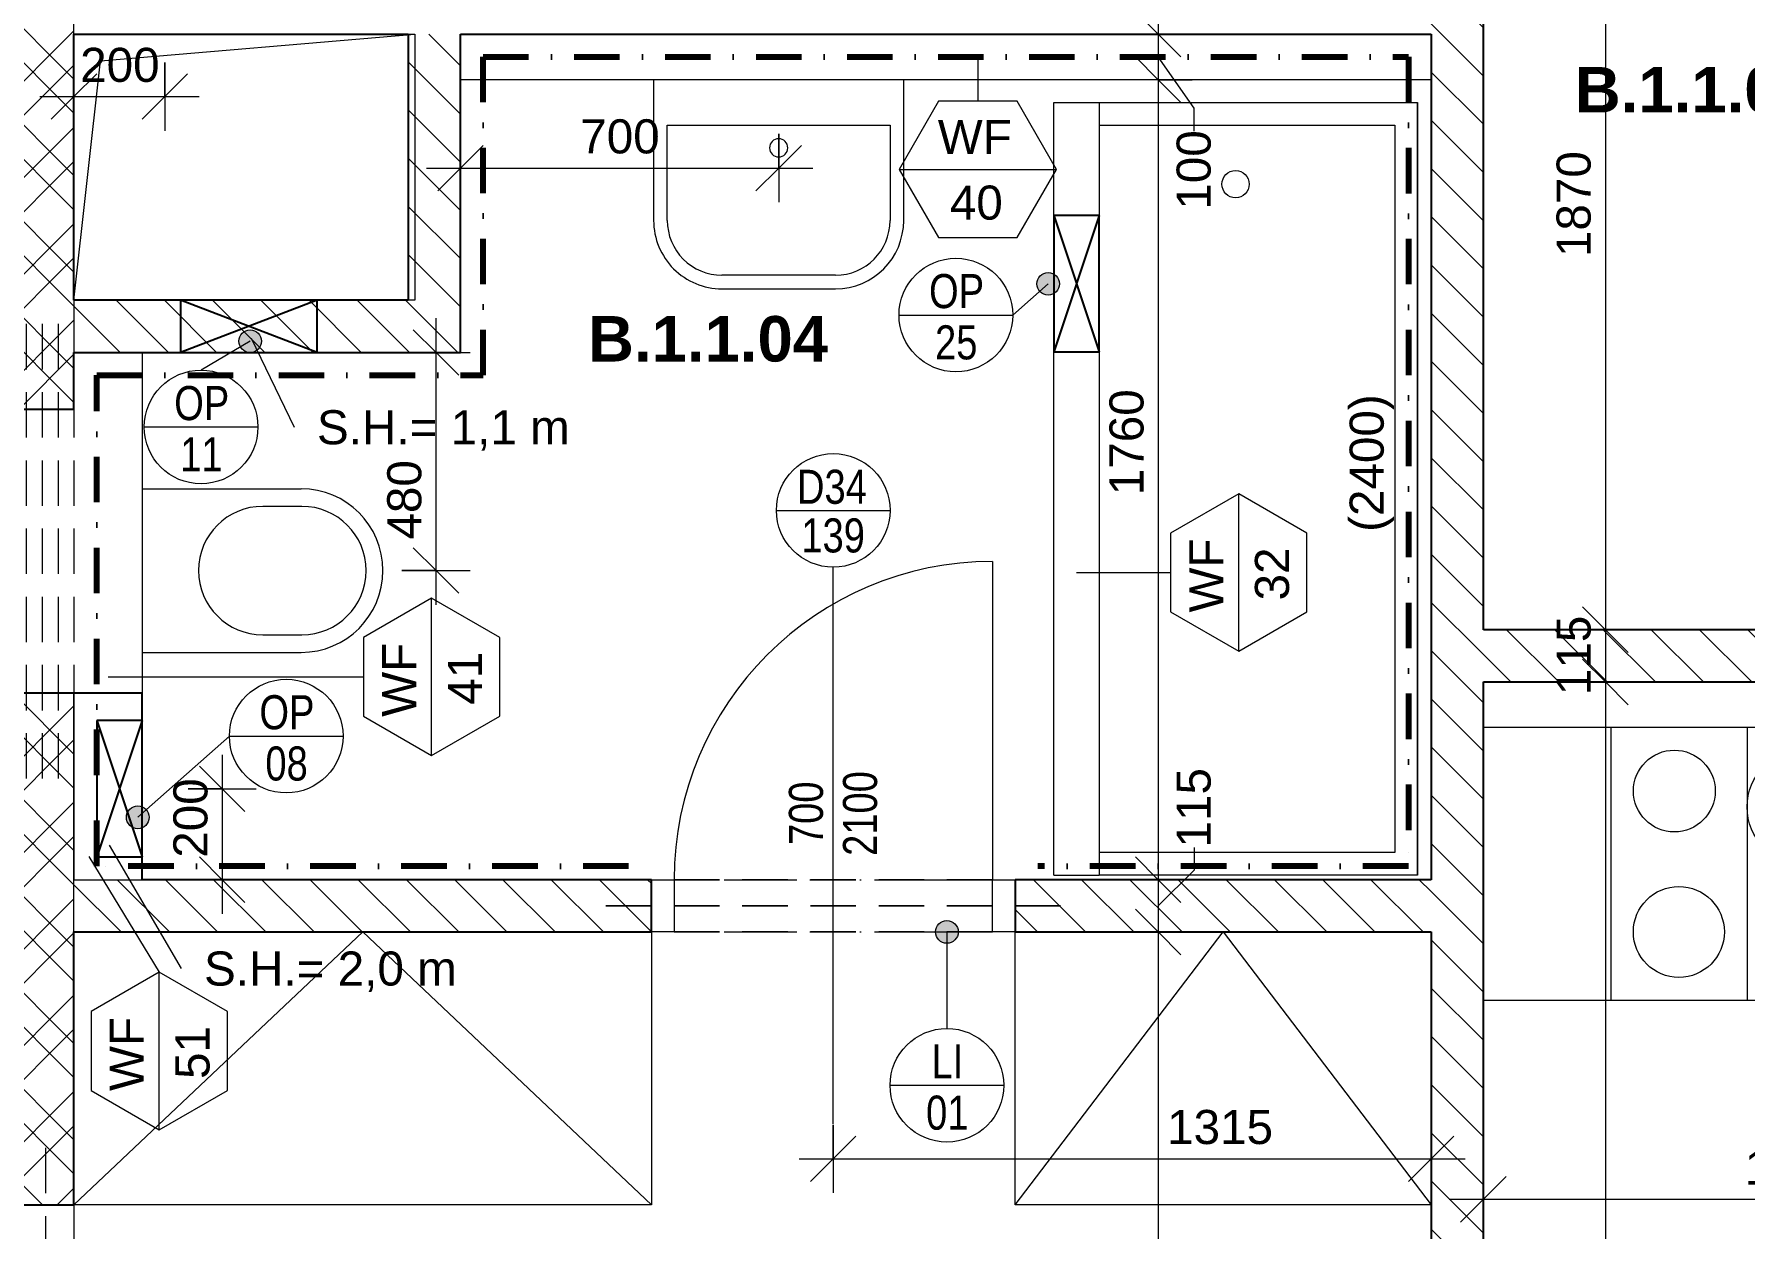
# Model space of a CAD drawing. Header units: millimetres. Extents: x -8633 to 38101, y -2985 to 57546.
# Drawn here: x -6467 to -2704, y 47625 to 50253 of the extents above; entities that cross this region are included whole.
import ezdxf

# ---------------------------------------------------------------- set-up
doc = ezdxf.new("R2010")
doc.units = ezdxf.units.MM
for name, pattern in [('HA_Dash_3mm-S1mm', [150, 100, -50]), ('HA_DashDot_2_2mm-S0_6mm', [110, 50, -30, 0, -30]), ('HA_DashDot_4mm-S1mm', [200, 100, -50, 0, -50])]:
    doc.linetypes.add(name, pattern=pattern)
for name, color, linetype, lineweight in [('A-____-____-DIMS', 9, 'Continuous', 5), ('A-____-____-DIMS-50', 9, 'Continuous', 5), ('A-AREA-____-IDEN', 9, 'Continuous', 9), ('A-DETL-____-OTLN', 9, 'Continuous', 25), ('A-DETL-GENF-OTLN', 9, 'Continuous', 9), ('A-DOOR-____-IDEN', 9, 'Continuous', 9), ('A-DOOR-____-MCUT', 9, 'HA_DashDot_2_2mm-S0_6mm', 9), ('A-DOOR-____-OTLN', 9, 'Continuous', 9), ('A-DOOR-FRAM-MCUT', 9, 'Continuous', 9), ('A-GENM-____-HDLN', 9, 'HA_Dash_3mm-S1mm', 9), ('A-GENM-____-IDEN', 9, 'Continuous', 9), ('A-GENM-____-OTLN', 9, 'Continuous', 9), ('A-WALL-____-IDEN', 9, 'Continuous', 9), ('A-WALL-____-MCUT', 9, 'Continuous', 25), ('A-WALL-____-OTLN', 9, 'Continuous', 9), ('A-WALL-____-PATT', 9, 'Continuous', 25), ('G-____-____-TEXT', 9, 'Continuous', 5), ('I-FURN-____-OTLN', 9, 'Continuous', 9), ('I-WALL-____-MCUT', 9, 'Continuous', 25), ('I-WALL-____-OTLN', 9, 'Continuous', 9), ('P-SANR-FIXT-OTLN', 9, 'Continuous', 9), ('Q-CASE-____-OTLN', 9, 'Continuous', 9), ('Q-SPCQ-____-OTLN', 9, 'Continuous', 9)]:
    doc.layers.add(name, color=color, linetype=linetype, lineweight=lineweight)
doc.styles.add('Arial_1', font='arial.ttf', dxfattribs={"height": 75})
doc.styles.add('Arial_2', font='arial.ttf', dxfattribs={"width": 0.8, "height": 75})
doc.styles.add('Arial_B', font='arialbd.ttf', dxfattribs={"height": 100})
doc.dimstyles.new('Inner_Dimensions', dxfattribs={"dimscale": 304.8, "dimtxt": 76.519455, "dimasz": 0.328084, "dimexe": 0.246063, "dimexo": 0.0625, "dimgap": 0.032808, "dimtad": 1, "dimdec": 0, "dimzin": 0, "dimdsep": 46, "dimtxsty": 'Arial_1', "dimblk1": 'OBLIQUE', "dimblk2": 'OBLIQUE', "dimsah": 1, "dimcen": 0.09, "dimdle": 0.246063, "dimazin": 0, "dimtfac": 1, "dimtdec": 4, "dimtix": 1, "dimtmove": 0, "dimatfit": 3, "dimfxl": 0.246063, "dimfxlon": 1, "dimtvp": 1, "dimtolj": 1, "dimtzin": 0, "dimlwd": 9, "dimlwe": 9, "dimarcsym": 2})
doc.dimstyles.new('Inner_Dimensions_1', dxfattribs={"dimscale": 304.8, "dimtxt": 76.519455, "dimasz": 0.328084, "dimexe": 0.246063, "dimexo": 0.0625, "dimgap": 0.032808, "dimtad": 1, "dimdec": 0, "dimzin": 0, "dimdsep": 46, "dimtxsty": 'Arial_1', "dimblk1": 'OBLIQUE', "dimblk2": 'OBLIQUE', "dimsah": 1, "dimcen": 0.09, "dimdle": 0.246063, "dimazin": 0, "dimtfac": 1, "dimtdec": 4, "dimtix": 1, "dimtmove": 2, "dimatfit": 3, "dimfxl": 0.246063, "dimfxlon": 1, "dimtvp": 1, "dimtolj": 1, "dimtzin": 0, "dimlwd": 9, "dimlwe": 9, "dimarcsym": 2})
doc.dimstyles.new('Inner_Dimensions_2', dxfattribs={"dimscale": 304.8, "dimtxt": 76.519455, "dimasz": 0.328084, "dimexe": 0.246063, "dimexo": 0.0625, "dimgap": 0.032808, "dimtad": 1, "dimdec": 0, "dimzin": 0, "dimdsep": 46, "dimtxsty": 'Arial_1', "dimblk1": 'OBLIQUE', "dimblk2": 'OBLIQUE', "dimsah": 1, "dimcen": 0.09, "dimdle": 0.246063, "dimazin": 0, "dimtfac": 1, "dimtdec": 4, "dimtix": 1, "dimtmove": 1, "dimatfit": 3, "dimfxl": 0.246063, "dimfxlon": 1, "dimtvp": 1, "dimtolj": 1, "dimtzin": 0, "dimlwd": 9, "dimlwe": 9, "dimarcsym": 2})
pattern_1 = [(135, (0, 0), (-53.03301, -53.03301), [])]

# ---------------------------------------------------------------- blocks, each defined once
blk = doc.blocks.new('HA_DR_Single_Swing_Solid - In_BJ_700x2100-2124340-DPS_1NP - B')
at = {"layer": 'A-DOOR-____-MCUT'}
for p, q in [((-350, 57.5), (350, 57.5)), ((-350, -57.5), (350, -57.5))]:
    blk.add_line(p, q, dxfattribs=at)
at = {"layer": 'A-DOOR-____-OTLN', "lineweight": 5}
blk.add_line((350, 757.5), (350, 57.5), dxfattribs=at)
blk.add_arc((350, 57.5), 700, 90, 180, dxfattribs=at)
at = {"layer": 'A-DOOR-FRAM-MCUT'}
for p, q in [((-400, 57.5), (-350, 57.5)), ((-350, 57.5), (-350, -57.5)), ((350, 57.5), (400, 57.5)), ((350, -57.5), (350, 57.5)), ((-350, -57.5), (-400, -57.5)), ((400, -57.5), (350, -57.5))]:
    blk.add_line(p, q, dxfattribs=at)
blk = doc.blocks.new('ABMV_Toilet_WallHung - Default-1991236-DPS_1NP - B')
at = {"layer": 'P-SANR-FIXT-OTLN'}
for p, q in [((-55, 75), (-55, 424.6)), ((-16.3, 426.2), (-16.3, 340.3)), ((266.3, 340.3), (266.3, 426.2)), ((305, 75), (305, 424.6))]:
    blk.add_line(p, q, dxfattribs=at)
for centre, radius, start, end in [((125, 424.6), 180, 0, 180), ((125, 426.2), 141.3, 360, 180), ((125, 340.3), 141.3, 180, 360)]:
    blk.add_arc(centre, radius, start, end, dxfattribs=at)
blk = doc.blocks.new('ABMV_Bathtub_Generic - 800_1700-V3-DPS_1NP - B')
at = {"layer": 'P-SANR-FIXT-OTLN'}
for p, q in [((0, 0), (0, 1700)), ((0, 1700), (700, 1700)), ((0, 1700), (700, 1700)), ((0, 1700), (0, 0)), ((50, 50), (50, 1650)), ((50, 1650), (700, 1650)), ((50, 1650), (700, 1650)), ((50, 50), (50, 1650)), ((700, 50), (50, 50)), ((700, 50), (50, 50)), ((700, 0), (0, 0)), ((700, 0), (0, 0))]:
    blk.add_line(p, q, dxfattribs=at)
blk.add_circle((400, 180), 30, dxfattribs=at)
blk = doc.blocks.new('Casework 10 - Casework 6-1448602-DPS_1NP - B')
at = {"layer": 'Q-CASE-____-OTLN'}
for p, q in [((-1880.4, -19970.5), (-4100.4, -19970.5)), ((-4100.4, -20570.5), (-3820.4, -20570.5)), ((-3220.4, -20570.5), (-1880.4, -20570.5))]:
    blk.add_line(p, q, dxfattribs=at)
blk = doc.blocks.new('Kuchyňská_linka_sporák_ADNS - 600x600x800-1448764-DPS_1NP - B')
at = {"layer": 'Q-SPCQ-____-OTLN'}
for p, q in [((600, 600), (0, 600)), ((0, 600), (0, 0)), ((600, 600), (0, 600)), ((0, 600), (0, 300)), ((600, 0), (600, 600)), ((600, 300), (600, 600)), ((0, 300), (600, 300)), ((0, 0), (600, 0))]:
    blk.add_line(p, q, dxfattribs=at)
for centre, radius in [((175, 425), 125), ((450, 450), 100), ((140, 140), 90), ((450, 150), 100)]:
    blk.add_circle(centre, radius, dxfattribs=at)
blk = doc.blocks.new('HA_DR_Single_Swing_Solid - In_BJ_700x2100-2124342-DPS_1NP - B')
at = {"layer": 'A-DOOR-____-MCUT'}
for p, q in [((-350, 57.5), (350, 57.5)), ((-350, -57.5), (350, -57.5))]:
    blk.add_line(p, q, dxfattribs=at)
at = {"layer": 'A-DOOR-____-OTLN', "lineweight": 5}
blk.add_line((350, -757.5), (350, -57.5), dxfattribs=at)
blk.add_arc((350, -57.5), 700, 180, 270, dxfattribs=at)
at = {"layer": 'A-DOOR-FRAM-MCUT'}
for p, q in [((-350, 57.5), (-400, 57.5)), ((-350, -57.5), (-350, 57.5)), ((400, 57.5), (350, 57.5)), ((350, 57.5), (350, -57.5)), ((-400, -57.5), (-350, -57.5)), ((350, -57.5), (400, -57.5))]:
    blk.add_line(p, q, dxfattribs=at)
blk = doc.blocks.new('NAB_Šatní_skříň_ADNS - 600x2000xšířka-1503915-DPS_1NP - B')
at = {"layer": 'I-FURN-____-OTLN'}
for p, q in [((0, -600), (635, 0)), ((635, 0), (1270, -600)), ((1270, 0), (1270, -600)), ((1270, -600), (0, -600))]:
    blk.add_line(p, q, dxfattribs=at)
blk = doc.blocks.new('NAB_Šatní_skříň_ADNS - 600x2000xšířka-2025426-DPS_1NP - B')
at = {"layer": 'I-FURN-____-OTLN'}
for p, q in [((0, -600), (457.5, 0)), ((0, -600), (0, 0)), ((457.5, 0), (915, -600)), ((915, -600), (0, -600))]:
    blk.add_line(p, q, dxfattribs=at)
blk = doc.blocks.new('HA_GM_Tiling_LineBased - Generic Tiles-1695919-DPS_1NP - B')
at = {"layer": 'A-GENM-____-OTLN', "linetype": 'HA_DashDot_4mm-S1mm', "lineweight": 80}
blk.add_line((50, -50), (1220, -50), dxfattribs=at)
blk = doc.blocks.new('HA_GM_Tiling_LineBased - Generic Tiles-1695920-DPS_1NP - B')
at = {"layer": 'A-GENM-____-OTLN', "linetype": 'HA_DashDot_4mm-S1mm', "lineweight": 80}
blk.add_line((50, -50), (1130, -50), dxfattribs=at)
blk = doc.blocks.new('HA_GM_Tiling_LineBased - Generic Tiles-2053318-DPS_1NP - B')
at = {"layer": 'A-GENM-____-OTLN', "linetype": 'HA_DashDot_4mm-S1mm', "lineweight": 80}
blk.add_line((50, -50), (900, -50), dxfattribs=at)
blk = doc.blocks.new('HA_GM_Tiling_LineBased - Generic Tiles-2053354-DPS_1NP - B')
at = {"layer": 'A-GENM-____-OTLN', "linetype": 'HA_DashDot_4mm-S1mm', "lineweight": 80}
blk.add_line((-50, -50), (650, -50), dxfattribs=at)
blk = doc.blocks.new('HA_GM_Tiling_LineBased - Generic Tiles-1695923-DPS_1NP - B')
at = {"layer": 'A-GENM-____-OTLN', "linetype": 'HA_DashDot_4mm-S1mm', "lineweight": 80}
blk.add_line((50, -50), (2085, -50), dxfattribs=at)
blk = doc.blocks.new('HA_GM_Tiling_LineBased - Generic Tiles-1695924-DPS_1NP - B')
at = {"layer": 'A-GENM-____-OTLN', "linetype": 'HA_DashDot_4mm-S1mm', "lineweight": 80}
blk.add_line((50, -50), (1830, -50), dxfattribs=at)
blk = doc.blocks.new('HA_GM_Tiling_LineBased - Generic Tiles-1695925-DPS_1NP - B')
at = {"layer": 'A-GENM-____-OTLN', "linetype": 'HA_DashDot_4mm-S1mm', "lineweight": 80}
blk.add_line((50, -50), (865, -50), dxfattribs=at)
blk = doc.blocks.new('ABMV_WashBasin_Generic - 550x460-1520088-DPS_1NP - B')
at = {"layer": 'P-SANR-FIXT-OTLN'}
for p, q in [((250, 510), (0, 510)), ((0, 480), (250, 480)), ((-150, 360), (-150, 50)), ((-120, 150), (-120, 360)), ((370, 360), (370, 150)), ((400, 50), (400, 360)), ((370, 150), (-120, 150))]:
    blk.add_line(p, q, dxfattribs=at)
for centre, radius, start, end in [((0, 360), 150, 90, 180), ((250, 360), 150, 360, 90), ((0, 360), 120, 90, 180), ((250, 360), 120, 360, 90), ((125, 200), 20, 90, 270), ((125, 200), 20, 270, 90)]:
    blk.add_arc(centre, radius, start, end, dxfattribs=at)
blk = doc.blocks.new('TB_Porotherm KP11_5_1000mm - TB_Porotherm KP11_5_1000mm-1908785-DPS_1NP - B')
at = {"layer": 'A-GENM-____-HDLN'}
for p, q in [((-500, 57.5), (500, 57.5)), ((-500, 0), (500, 0)), ((500, -57.5), (-500, -57.5))]:
    blk.add_line(p, q, dxfattribs=at)
blk = doc.blocks.new('TB_Porotherm KP11_5_1000mm - TB_Porotherm KP11_5_1000mm-1925202-DPS_1NP - B')
at = {"layer": 'A-GENM-____-HDLN'}
for p, q in [((500, 57.5), (-500, 57.5)), ((-500, 0), (500, 0)), ((-500, -57.5), (500, -57.5))]:
    blk.add_line(p, q, dxfattribs=at)
blk = doc.blocks.new('TB_Porotherm KPVarioUNI_1250mm - TB_Porotherm KPVarioUNI_1250mm-1948924-DPS_1NP - B')
at = {"layer": 'A-GENM-____-HDLN'}
for p, q in [((-625, 220), (625, 220)), ((-625, 157.5), (625, 157.5)), ((-625, 95), (625, 95)), ((-100, 0), (100, 0)), ((-625, -30), (625, -30)), ((-625, -105), (625, -105)), ((-625, -205), (625, -205))]:
    blk.add_line(p, q, dxfattribs=at)
blk = doc.blocks.new('TB_Porotherm KP7_1000mm - TB_Porotherm KP7_1000mm-1925840-DPS_1NP - B')
at = {"layer": 'A-GENM-____-HDLN'}
for p, q in [((-500, 35), (500, 35)), ((-500, 0), (500, 0)), ((-500, -35), (500, -35))]:
    blk.add_line(p, q, dxfattribs=at)
blk = doc.blocks.new('HA_GM_Shaft_Rectangle - Default-2138023-DPS_1NP - B')
at = {"layer": 'A-DETL-GENF-OTLN'}
for p, q in [((58.5, -58.5), (750, 0)), ((0, -585), (58.5, -58.5))]:
    blk.add_line(p, q, dxfattribs=at)
at = {"layer": 'A-GENM-____-OTLN'}
for p, q in [((0, -585), (0, 0)), ((0, 0), (750, 0)), ((750, 0), (750, -585)), ((750, -585), (0, -585))]:
    blk.add_line(p, q, dxfattribs=at)
blk = doc.blocks.new('HA_TAG_Door_TypeMark_wDimensions - Scale50_Left with Bouble-921048-DPS_1NP - B')
at = {"layer": 'A-DOOR-____-IDEN'}
for p, q in [((-2.5, 22), (2.5, 22)), ((0, -5), (0, 19.5))]:
    blk.add_line(p, q, dxfattribs=at)
blk.add_circle((0, 22), 2.5, dxfattribs=at)
blk = doc.blocks.new('DIMBLOCK90-DPS_1NP - B')
at = {"layer": 'A-____-____-DIMS-50', "lineweight": 9}
for p, q in [((-3915.6, 50456.3), (-3915.6, 50406.3)), ((-3994.5, 50367.7), (-4044.5, 50417.7)), ((-3915.6, 50406.3), (-3994.5, 50310.2)), ((-3919.5, 50367.7), (-4069.5, 50367.7)), ((-3994.5, 50367.7), (-3994.5, 50252.7)), ((-3994.5, 50367.7), (-3944.5, 50317.7)), ((-3994.5, 50367.7), (-3919.5, 50367.7)), ((-3994.5, 50252.7), (-4044.5, 50302.7)), ((-3919.5, 50252.7), (-4069.5, 50252.7)), ((-3994.5, 50252.7), (-3944.5, 50202.7)), ((-3994.5, 50252.7), (-3919.5, 50252.7))]:
    blk.add_line(p, q, dxfattribs=at)
at = {"layer": 'A-____-____-DIMS-50', "color": 0, "lineweight": 9, "insert": (-3954.1, 50456.3), "char_height": 75, "width": 207.662, "attachment_point": 1, "rotation": 90, "line_spacing_factor": 0.941778, "style": 'Arial_1'}
blk.add_mtext('115', dxfattribs=at)
blk = doc.blocks.new('_Oblique')
at = {"color": 0, "linetype": 'ByBlock', "lineweight": -2}
blk.add_line((-0.5, -0.5), (0.5, 0.5), dxfattribs=at)
blk = doc.blocks.new('DIMBLOCK91-DPS_1NP - B')
at = {"layer": 'A-____-____-DIMS-50', "lineweight": 9}
for p, q in [((-3994.5, 50252.7), (-4044.5, 50302.7)), ((-3919.5, 50252.7), (-4069.5, 50252.7)), ((-3994.5, 50252.7), (-3994.5, 50152.7)), ((-3994.5, 50252.7), (-3944.5, 50202.7)), ((-3994.5, 50252.7), (-3919.5, 50252.7)), ((-3994.5, 50152.7), (-4044.5, 50202.7)), ((-3915.6, 50089.7), (-3994.5, 50202.7)), ((-3919.5, 50152.7), (-4069.5, 50152.7)), ((-3994.5, 50152.7), (-3944.5, 50102.7)), ((-3994.5, 50152.7), (-3919.5, 50152.7)), ((-3915.6, 50039.7), (-3915.6, 50089.7))]:
    blk.add_line(p, q, dxfattribs=at)
at = {"layer": 'A-____-____-DIMS-50', "color": 0, "lineweight": 9, "insert": (-3954.1, 49866.7), "char_height": 75, "width": 207.662, "attachment_point": 1, "rotation": 90, "line_spacing_factor": 0.941778, "style": 'Arial_1'}
blk.add_mtext('100', dxfattribs=at)
blk = doc.blocks.new('DIMBLOCK92-DPS_1NP - B')
at = {"layer": 'A-____-____-DIMS-50', "lineweight": 9}
for p, q in [((-3994.5, 50152.7), (-4044.5, 50202.7)), ((-3919.5, 50152.7), (-4069.5, 50152.7)), ((-3994.5, 50152.7), (-3994.5, 48392.7)), ((-3994.5, 50152.7), (-3944.5, 50102.7)), ((-3994.5, 50152.7), (-3919.5, 50152.7)), ((-3994.5, 48392.7), (-4044.5, 48442.7)), ((-3919.5, 48392.7), (-4069.5, 48392.7)), ((-3994.5, 48392.7), (-3944.5, 48342.7)), ((-3994.5, 48392.7), (-3919.5, 48392.7))]:
    blk.add_line(p, q, dxfattribs=at)
at = {"layer": 'A-____-____-DIMS-50', "color": 0, "lineweight": 9, "insert": (-4101.8, 49238.5), "char_height": 75, "width": 276.883, "attachment_point": 1, "rotation": 90, "line_spacing_factor": 0.941778, "style": 'Arial_1'}
blk.add_mtext('1760', dxfattribs=at)
blk = doc.blocks.new('DIMBLOCK93-DPS_1NP - B')
at = {"layer": 'A-____-____-DIMS-50', "lineweight": 9}
for p, q in [((-3915.6, 48463.5), (-3915.6, 48413.5)), ((-3994.5, 48392.7), (-4044.5, 48442.7)), ((-3919.5, 48392.7), (-4069.5, 48392.7)), ((-3915.6, 48413.5), (-3994.5, 48335.2)), ((-3994.5, 48392.7), (-3994.5, 48277.7)), ((-3994.5, 48392.7), (-3944.5, 48342.7)), ((-3994.5, 48392.7), (-3919.5, 48392.7)), ((-3994.5, 48277.7), (-4044.5, 48327.7)), ((-4069.5, 48277.7), (-3919.5, 48277.7)), ((-3994.5, 48277.7), (-4069.5, 48277.7)), ((-3994.5, 48277.7), (-3944.5, 48227.7))]:
    blk.add_line(p, q, dxfattribs=at)
at = {"layer": 'A-____-____-DIMS-50', "color": 0, "lineweight": 9, "insert": (-3954.1, 48463.5), "char_height": 75, "width": 207.662, "attachment_point": 1, "rotation": 90, "line_spacing_factor": 0.941778, "style": 'Arial_1'}
blk.add_mtext('115', dxfattribs=at)
blk = doc.blocks.new('DIMBLOCK94-DPS_1NP - B')
at = {"layer": 'A-____-____-DIMS-50', "lineweight": 9}
for p, q in [((-3994.5, 48277.7), (-4044.5, 48327.7)), ((-4069.5, 48277.7), (-3919.5, 48277.7)), ((-3994.5, 48277.7), (-4069.5, 48277.7)), ((-3994.5, 48277.7), (-3994.5, 43977.7)), ((-3994.5, 48277.7), (-3944.5, 48227.7)), ((-3994.5, 44052.7), (-4044.5, 44102.7)), ((-3919.5, 44052.7), (-4069.5, 44052.7)), ((-3994.5, 44052.7), (-3944.5, 44002.7)), ((-3994.5, 44052.7), (-3919.5, 44052.7))]:
    blk.add_line(p, q, dxfattribs=at)
at = {"layer": 'A-____-____-DIMS-50', "color": 0, "lineweight": 9, "insert": (-4101.8, 46049.9), "char_height": 75, "width": 276.883, "attachment_point": 1, "rotation": 90, "line_spacing_factor": 0.941778, "style": 'Arial_1'}
blk.add_mtext('4225', dxfattribs=at)
blk = doc.blocks.new('DIMBLOCK113-DPS_1NP - B')
at = {"layer": 'A-____-____-DIMS-50', "lineweight": 9}
for p, q in [((-3011, 50812.7), (-3061, 50862.7)), ((-2936, 50812.7), (-3086, 50812.7)), ((-3011, 50812.7), (-3011, 48942.7)), ((-3011, 50812.7), (-2961, 50762.7)), ((-3011, 50812.7), (-2936, 50812.7)), ((-3011, 48942.7), (-3061, 48992.7)), ((-2936, 48942.7), (-3086, 48942.7)), ((-3011, 48942.7), (-2961, 48892.7)), ((-3011, 48942.7), (-2936, 48942.7))]:
    blk.add_line(p, q, dxfattribs=at)
at = {"layer": 'A-____-____-DIMS-50', "color": 0, "lineweight": 9, "insert": (-3118.4, 49762.4), "char_height": 75, "width": 276.883, "attachment_point": 1, "rotation": 90, "line_spacing_factor": 0.941778, "style": 'Arial_1'}
blk.add_mtext('1870', dxfattribs=at)
blk = doc.blocks.new('DIMBLOCK114-DPS_1NP - B')
at = {"layer": 'A-____-____-DIMS-50', "lineweight": 9}
for p, q in [((-3011, 48942.7), (-3061, 48992.7)), ((-2936, 48942.7), (-3086, 48942.7)), ((-3011, 48942.7), (-3011, 48827.7)), ((-3011, 48942.7), (-2961, 48892.7)), ((-3011, 48942.7), (-2936, 48942.7)), ((-3011, 48827.7), (-3061, 48877.7)), ((-2936, 48827.7), (-3086, 48827.7)), ((-3011, 48827.7), (-2961, 48777.7)), ((-3011, 48827.7), (-2936, 48827.7))]:
    blk.add_line(p, q, dxfattribs=at)
at = {"layer": 'A-____-____-DIMS-50', "color": 0, "lineweight": 9, "insert": (-3118.4, 48798.7), "char_height": 75, "width": 207.662, "attachment_point": 1, "rotation": 90, "line_spacing_factor": 0.941778, "style": 'Arial_1'}
blk.add_mtext('115', dxfattribs=at)
blk = doc.blocks.new('DIMBLOCK115-DPS_1NP - B')
at = {"layer": 'A-____-____-DIMS-50', "lineweight": 9}
for p, q in [((-3011, 48827.7), (-3061, 48877.7)), ((-2936, 48827.7), (-3086, 48827.7)), ((-3011, 48827.7), (-3011, 44052.7)), ((-3011, 48827.7), (-2961, 48777.7)), ((-3011, 48827.7), (-2936, 48827.7)), ((-3011, 44052.7), (-3061, 44102.7)), ((-2936, 44052.7), (-3086, 44052.7)), ((-3011, 44052.7), (-2961, 44002.7)), ((-3011, 44052.7), (-2936, 44052.7))]:
    blk.add_line(p, q, dxfattribs=at)
at = {"layer": 'A-____-____-DIMS-50', "color": 0, "lineweight": 9, "insert": (-3118.4, 46324.9), "char_height": 75, "width": 276.883, "attachment_point": 1, "rotation": 90, "line_spacing_factor": 0.941778, "style": 'Arial_1'}
blk.add_mtext('4775', dxfattribs=at)
blk = doc.blocks.new('DIMBLOCK120-DPS_1NP - B')
at = {"layer": 'A-____-____-DIMS-50', "lineweight": 9}
for p, q in [((-4709.3, 47853.7), (-4709.3, 47703.7)), ((-4709.3, 47778.7), (-4709.3, 47853.7)), ((-4709.3, 47778.7), (-4659.3, 47828.7)), ((-3394.3, 47853.7), (-3394.3, 47703.7)), ((-3394.3, 47778.7), (-3394.3, 47853.7)), ((-3394.3, 47778.7), (-3344.3, 47828.7)), ((-4784.3, 47778.7), (-3319.3, 47778.7)), ((-4709.3, 47778.7), (-4759.3, 47728.7)), ((-3394.3, 47778.7), (-3444.3, 47728.7))]:
    blk.add_line(p, q, dxfattribs=at)
at = {"layer": 'A-____-____-DIMS-50', "color": 0, "lineweight": 9, "insert": (-3975, 47886.1), "char_height": 75, "width": 276.883, "attachment_point": 1, "line_spacing_factor": 0.941778, "style": 'Arial_1'}
blk.add_mtext('1315', dxfattribs=at)
blk = doc.blocks.new('HA_TAG_WA_Partitions - Group _ Type Mark-556634-DPS_1NP - B')
at = {"layer": 'A-WALL-____-IDEN'}
for p, q in [((-1.732, 3), (-3.464, 0)), ((1.732, 3), (-1.732, 3)), ((3.464, 0), (1.732, 3)), ((-3.464, 0), (3.464, 0)), ((-3.464, 0), (-1.732, -3)), ((1.732, -3), (3.464, 0)), ((-1.732, -3), (1.732, -3))]:
    blk.add_line(p, q, dxfattribs=at)
blk = doc.blocks.new('HA_TAG_GM_Products - Generic-588599-DPS_1NP - B')
at = {"layer": 'A-GENM-____-IDEN'}
blk.add_line((-2.5, 0), (2.5, 0), dxfattribs=at)
blk.add_circle((0, 0), 2.5, dxfattribs=at)
blk = doc.blocks.new('DIMBLOCK245-DPS_1NP - B')
at = {"layer": 'A-____-____-DIMS-50', "lineweight": 9}
for p, q in [((-6379.3, 50190.5), (-6379.3, 50040.5)), ((-6379.3, 50115.5), (-6379.3, 50190.5)), ((-6379.3, 50115.5), (-6329.3, 50165.5)), ((-6179.3, 50190.5), (-6179.3, 50040.5)), ((-6179.3, 50115.5), (-6179.3, 50190.5)), ((-6179.3, 50115.5), (-6129.3, 50165.5)), ((-6454.3, 50115.5), (-6104.3, 50115.5)), ((-6379.3, 50115.5), (-6429.3, 50065.5)), ((-6179.3, 50115.5), (-6229.3, 50065.5))]:
    blk.add_line(p, q, dxfattribs=at)
at = {"layer": 'A-____-____-DIMS-50', "color": 0, "lineweight": 9, "insert": (-6365.8, 50222.8), "char_height": 75, "width": 207.662, "attachment_point": 1, "line_spacing_factor": 0.941778, "style": 'Arial_1'}
blk.add_mtext('200', dxfattribs=at)
blk = doc.blocks.new('DIMBLOCK246-DPS_1NP - B')
at = {"layer": 'A-____-____-DIMS-50', "lineweight": 9}
for p, q in [((-3279.3, 47764.5), (-3279.3, 47614.5)), ((-3279.3, 47689.5), (-3279.3, 47764.5)), ((-1899.3, 47764.5), (-1899.3, 47614.5)), ((-1899.3, 47689.5), (-1899.3, 47764.5)), ((-3279.3, 47689.5), (-3229.3, 47739.5)), ((-1899.3, 47689.5), (-1849.3, 47739.5)), ((-3354.3, 47689.5), (-1899.3, 47689.5)), ((-3279.3, 47689.5), (-3329.3, 47639.5)), ((-1899.3, 47689.5), (-1949.3, 47639.5))]:
    blk.add_line(p, q, dxfattribs=at)
at = {"layer": 'A-____-____-DIMS-50', "color": 0, "lineweight": 9, "insert": (-2704.7, 47796.9), "char_height": 75, "width": 276.883, "attachment_point": 1, "line_spacing_factor": 0.941778, "style": 'Arial_1'}
blk.add_mtext('1380', dxfattribs=at)
blk = doc.blocks.new('DIMBLOCK259-DPS_1NP - B')
at = {"layer": 'A-____-____-DIMS-50', "lineweight": 9}
for p, q in [((-6053.4, 48667.7), (-6053.4, 48317.7)), ((-6053.4, 48592.7), (-6103.4, 48642.7)), ((-6128.4, 48592.7), (-5978.4, 48592.7)), ((-6053.4, 48592.7), (-6128.4, 48592.7)), ((-6053.4, 48592.7), (-6003.4, 48542.7)), ((-6053.4, 48392.7), (-6103.4, 48442.7)), ((-5978.4, 48392.7), (-6128.4, 48392.7)), ((-6053.4, 48392.7), (-6003.4, 48342.7)), ((-6053.4, 48392.7), (-5978.4, 48392.7))]:
    blk.add_line(p, q, dxfattribs=at)
at = {"layer": 'A-____-____-DIMS-50', "color": 0, "lineweight": 9, "insert": (-6160.8, 48440.9), "char_height": 75, "width": 207.662, "attachment_point": 1, "rotation": 90, "line_spacing_factor": 0.941778, "style": 'Arial_1'}
blk.add_mtext('200', dxfattribs=at)
blk = doc.blocks.new('DIMBLOCK261-DPS_1NP - B')
at = {"layer": 'A-____-____-DIMS-50', "lineweight": 9}
for p, q in [((-5583, 48997.7), (-5583, 49627.7)), ((-5583, 49552.7), (-5633, 49602.7)), ((-5658, 49552.7), (-5508, 49552.7)), ((-5583, 49552.7), (-5658, 49552.7)), ((-5583, 49552.7), (-5533, 49502.7)), ((-5583, 49072.7), (-5633, 49122.7)), ((-5658, 49072.7), (-5508, 49072.7)), ((-5583, 49072.7), (-5658, 49072.7)), ((-5583, 49072.7), (-5533, 49022.7))]:
    blk.add_line(p, q, dxfattribs=at)
at = {"layer": 'A-____-____-DIMS-50', "color": 0, "lineweight": 9, "insert": (-5690.4, 49140.9), "char_height": 75, "width": 207.662, "attachment_point": 1, "rotation": 90, "line_spacing_factor": 0.941778, "style": 'Arial_1'}
blk.add_mtext('480', dxfattribs=at)
blk = doc.blocks.new('DIMBLOCK262-DPS_1NP - B')
at = {"layer": 'A-____-____-DIMS-50', "lineweight": 9}
for p, q in [((-5529.3, 50033.2), (-5529.3, 49883.2)), ((-5529.3, 49958.2), (-5529.3, 50033.2)), ((-5529.3, 49958.2), (-5479.3, 50008.2)), ((-4829.3, 50033.2), (-4829.3, 49883.2)), ((-4829.3, 49958.2), (-4829.3, 50033.2)), ((-4829.3, 49958.2), (-4779.3, 50008.2)), ((-5604.3, 49958.2), (-4754.3, 49958.2)), ((-5529.3, 49958.2), (-5579.3, 49908.2)), ((-4829.3, 49958.2), (-4879.3, 49908.2))]:
    blk.add_line(p, q, dxfattribs=at)
at = {"layer": 'A-____-____-DIMS-50', "color": 0, "lineweight": 9, "insert": (-5265.8, 50065.5), "char_height": 75, "width": 207.662, "attachment_point": 1, "line_spacing_factor": 0.941778, "style": 'Arial_1'}
blk.add_mtext('700', dxfattribs=at)

msp = doc.modelspace()

# ---------------------------------------------------------------- hatches: boundary and pattern name
at = {"layer": 'A-GENM-____-IDEN'}
h = msp.add_hatch(color=256, dxfattribs=at)
edge = h.paths.add_edge_path()
edge.add_arc((-4236.6, 49703.6), 25, 0, 360)
h = msp.add_hatch(color=256, dxfattribs=at)
edge = h.paths.add_edge_path()
edge.add_arc((-5991.8, 49577.3), 25, 0, 360)
h = msp.add_hatch(color=256, dxfattribs=at)
edge = h.paths.add_edge_path()
edge.add_arc((-6239, 48529.9), 25, 0, 360)
h = msp.add_hatch(color=256, dxfattribs=at)
edge = h.paths.add_edge_path()
edge.add_arc((-4459.3, 48277.7), 25, 0, 360)
at = {"layer": 'A-WALL-____-PATT', "lineweight": 5}
h = msp.add_hatch(dxfattribs=at)
h.set_pattern_fill('FP_1', color=256, style=0, pattern_type=2)
h.set_pattern_definition([(45, (0, 0), (-106.066, 106.066), []), (45, (75, 0), (-106.066, 106.066), []), (315, (0, 0), (106.066, 106.066), []), (315, (75, 0), (106.066, 106.066), [])])
h.paths.add_polyline_path([(-6379.3, 44052.7), (-6379.3, 46677.7), (-6819.3, 46677.7), (-6819.3, 44052.7)])
h.paths.add_polyline_path([(-6819.3, 47677.7), (-6379.3, 47677.7), (-6379.3, 48802.7), (-6819.3, 48802.7), (-6819.3, 48698)])
h.paths.add_polyline_path([(-6819.3, 49427.7), (-6379.3, 49427.7), (-6379.3, 51252.7), (-6819.3, 51252.7), (-6819.3, 49627.7)])
h.paths.add_polyline_path([(-6379.3, 51877.7), (-6379.3, 53377.7), (-6819.3, 53377.7), (-6819.3, 51877.7), (-6599.3, 51877.7)])
h.paths.add_polyline_path([(-6819.3, 54377.7), (-6379.3, 54377.7), (-6379.3, 55502.7), (-6819.3, 55502.7)])
h = msp.add_hatch(dxfattribs=at)
h.set_pattern_fill('FP_2', color=256, style=0, pattern_type=2)
h.set_pattern_definition(pattern_1)
h.paths.add_polyline_path([(-3394.3, 44052.7), (-3279.3, 44052.7), (-3279.3, 44152.7), (-3394.3, 44152.7)])
h.paths.add_polyline_path([(-3394.3, 45052.7), (-3279.3, 45052.7), (-3279.3, 51302.7), (-3394.3, 51302.7), (-3394.3, 48277.7)])
h.paths.add_polyline_path([(-3279.3, 52102.7), (-3279.3, 52502.7), (-3394.3, 52502.7), (-3394.3, 52102.7)])
h = msp.add_hatch(dxfattribs=at)
h.set_pattern_fill('FP_2', color=256, style=0, pattern_type=2)
h.set_pattern_definition(pattern_1)
h.paths.add_polyline_path([(-5529.3, 49552.7), (-5529.3, 50252.7), (-5644.3, 50252.7), (-5644.3, 49552.7)])
h = msp.add_hatch(dxfattribs=at)
h.set_pattern_fill('FP_2', color=256, style=0, pattern_type=2)
h.set_pattern_definition(pattern_1)
h.paths.add_polyline_path([(-5644.3, 49552.7), (-5644.3, 49667.7), (-6379.3, 49667.7), (-6379.3, 49552.7), (-5694.2, 49552.7)])
h = msp.add_hatch(dxfattribs=at)
h.set_pattern_fill('FP_2', color=256, style=0, pattern_type=2)
h.set_pattern_definition(pattern_1)
h.paths.add_polyline_path([(1645.7, 48827.7), (1645.7, 48942.7), (1545.7, 48942.7), (1545.7, 48827.7)])
h.paths.add_polyline_path([(-2600.5, 48827.7), (245.7, 48827.7), (245.7, 48942.7), (-3279.3, 48942.7), (-3279.3, 48827.7)])
h = msp.add_hatch(dxfattribs=at)
h.set_pattern_fill('FP_2', color=256, style=0, pattern_type=2)
h.set_pattern_definition(pattern_1)
h.paths.add_polyline_path([(-4147.4, 48277.7), (-3394.3, 48277.7), (-3394.3, 48392.7), (-4309.3, 48392.7), (-4309.3, 48277.7)])
h.paths.add_polyline_path([(-5109.3, 48277.7), (-5109.3, 48392.7), (-6379.3, 48392.7), (-6379.3, 48277.7)])

# ---------------------------------------------------------------- linework, layer by layer
at = {"layer": 'A-DETL-____-OTLN'}
for p, q in [((-4224.3, 49854.2), (-4224.3, 49554.2)), ((-4124.3, 49854.2), (-4224.3, 49854.2)), ((-4224.3, 49854.2), (-4124.3, 49554.2)), ((-4124.3, 49854.2), (-4224.3, 49554.2)), ((-4124.3, 49554.2), (-4124.3, 49854.2)), ((-5844.8, 49667.7), (-6144.8, 49667.7)), ((-6144.8, 49667.7), (-6144.8, 49552.7)), ((-5844.8, 49667.7), (-6144.8, 49552.7)), ((-5844.8, 49552.7), (-6144.8, 49667.7)), ((-5844.8, 49552.7), (-5844.8, 49667.7)), ((-6144.8, 49552.7), (-5844.8, 49552.7)), ((-4224.3, 49554.2), (-4124.3, 49554.2)), ((-6329.3, 48742.7), (-6329.3, 48442.7)), ((-6229.3, 48742.7), (-6329.3, 48742.7)), ((-6329.3, 48742.7), (-6229.3, 48442.7)), ((-6229.3, 48742.7), (-6329.3, 48442.7)), ((-6229.3, 48442.7), (-6229.3, 48742.7)), ((-6329.3, 48442.7), (-6229.3, 48442.7))]:
    msp.add_line(p, q, dxfattribs=at)
at = {"layer": 'A-GENM-____-IDEN'}
for p, q in [((-4236.6, 49703.6), (-4314.6, 49634.9)), ((-5991.8, 49577.3), (-6099.8, 49513.6)), ((-6239, 48529.9), (-6037.5, 48708.5)), ((-4459.3, 48277.7), (-4459.3, 48065.3))]:
    msp.add_line(p, q, dxfattribs=at)
for centre in [(-4236.6, 49703.6), (-5991.8, 49577.3), (-6239, 48529.9), (-4459.3, 48277.7)]:
    msp.add_circle(centre, 25, dxfattribs=at)
at = {"layer": 'A-WALL-____-IDEN'}
for p, q in [((-4391.4, 50202.7), (-4391.4, 50105.4)), ((-4174.3, 49068.5), (-3967.4, 49068.5)), ((-6304.3, 48839.1), (-5742.6, 48839.1)), ((-6346.9, 48443.8), (-6191.7, 48189))]:
    msp.add_line(p, q, dxfattribs=at)
at = {"layer": 'A-WALL-____-MCUT', "lineweight": 9}
for p, q in [((-6379.3, 50252.7), (-6379.3, 51252.7)), ((-6379.3, 49667.7), (-6379.3, 49552.7)), ((-6379.3, 48277.7), (-6379.3, 48802.7)), ((-6379.3, 48802.7), (-6379.3, 48392.7)), ((-6379.3, 48392.7), (-6229.3, 48392.7))]:
    msp.add_line(p, q, dxfattribs=at)
at = {"layer": 'A-WALL-____-MCUT'}
for p, q in [((-6379.3, 49667.7), (-6379.3, 50252.7)), ((-6379.3, 49427.7), (-6379.3, 49552.7)), ((-6599.3, 49427.7), (-6379.3, 49427.7)), ((-6379.3, 48802.7), (-6599.3, 48802.7)), ((-6379.3, 47677.7), (-6379.3, 48277.7)), ((-6864.3, 47677.7), (-6379.3, 47677.7))]:
    msp.add_line(p, q, dxfattribs=at)
at = {"layer": 'A-WALL-____-OTLN'}
msp.add_line((-6379.3, 47677.7), (-6379.3, 46677.7), dxfattribs=at)
at = {"layer": 'G-____-____-TEXT', "color": 250, "lineweight": 9}
for p, q in [((-5989.3, 49583.9), (-5894.9, 49388)), ((-6302.3, 48468.6), (-6143.3, 48197.2))]:
    msp.add_line(p, q, dxfattribs=at)
at = {"layer": 'I-WALL-____-MCUT'}
for p, q in [((-3279.3, 48942.7), (-3279.3, 50812.7)), ((-6379.3, 50252.7), (-5644.3, 50252.7)), ((-5644.3, 50252.7), (-5644.3, 49667.7)), ((-5529.3, 50252.7), (-3394.3, 50252.7)), ((-5529.3, 49552.7), (-5529.3, 50252.7)), ((-3394.3, 50252.7), (-3394.3, 48392.7)), ((-5644.3, 49667.7), (-6379.3, 49667.7)), ((-6379.3, 49552.7), (-5529.3, 49552.7)), ((-1899.3, 48942.7), (-3279.3, 48942.7)), ((-6229.3, 48802.7), (-6379.3, 48802.7)), ((-6229.3, 48392.7), (-6229.3, 48802.7)), ((-3279.3, 45052.7), (-3279.3, 48827.7)), ((-3279.3, 48827.7), (245.7, 48827.7)), ((-5109.3, 48392.7), (-6229.3, 48392.7)), ((-5109.3, 48277.7), (-5109.3, 48392.7)), ((-3394.3, 48392.7), (-4309.3, 48392.7)), ((-4309.3, 48392.7), (-4309.3, 48277.7)), ((-6379.3, 48277.7), (-5109.3, 48277.7)), ((-4309.3, 48277.7), (-3394.3, 48277.7)), ((-3394.3, 48277.7), (-3394.3, 45052.7))]:
    msp.add_line(p, q, dxfattribs=at)
at = {"layer": 'I-WALL-____-OTLN'}
for p, q in [((-3394.3, 50152.7), (-5529.3, 50152.7)), ((-4224.3, 50102.7), (-4124.3, 50102.7)), ((-4224.3, 48402.7), (-4224.3, 50102.7)), ((-4124.3, 50102.7), (-4124.3, 48402.7)), ((-6229.3, 49552.7), (-6229.3, 48802.7)), ((-4224.3, 48402.7), (-4124.3, 48402.7))]:
    msp.add_line(p, q, dxfattribs=at)

# ---------------------------------------------------------------- block references
at = {"layer": 'A-DOOR-____-IDEN', "xscale": 49.99999999999998, "yscale": 49.99999999999998, "zscale": 49.99999999999998}
msp.add_blockref('HA_TAG_Door_TypeMark_wDimensions - Scale50_Left with Bouble-921048-DPS_1NP - B', (-4709.3, 48105.2), dxfattribs=at)
at = {"layer": 'A-DOOR-____-OTLN'}
for name, p in [('HA_DR_Single_Swing_Solid - In_BJ_700x2100-2124342-DPS_1NP - B', (-2399.3, 50870.2)), ('HA_DR_Single_Swing_Solid - In_BJ_700x2100-2124340-DPS_1NP - B', (-4709.3, 48335.2))]:
    msp.add_blockref(name, p, dxfattribs=at)
at = {"layer": 'A-GENM-____-IDEN', "xscale": 49.99999999999998, "yscale": 49.99999999999998, "zscale": 49.99999999999998}
for p in [(-4439.6, 49634.9), (-6099.8, 49388.6), (-5912.5, 48708.5), (-4459.3, 47940.3)]:
    msp.add_blockref('HA_TAG_GM_Products - Generic-588599-DPS_1NP - B', p, dxfattribs=at)
at = {"layer": 'A-GENM-____-OTLN', "lineweight": 5}
msp.add_blockref('HA_GM_Shaft_Rectangle - Default-2138023-DPS_1NP - B', (-6379.3, 50252.7), dxfattribs=at)
at = {"layer": 'A-GENM-____-OTLN', "linetype": 'HA_DashDot_4mm-S1mm', "lineweight": 80}
for name, p, rotation in [('HA_GM_Tiling_LineBased - Generic Tiles-2053354-DPS_1NP - B', (-5529.3, 49552.7), 89.99999999999991), ('HA_GM_Tiling_LineBased - Generic Tiles-1695924-DPS_1NP - B', (-3394.3, 50252.7), 269.9999999999999), ('HA_GM_Tiling_LineBased - Generic Tiles-1695920-DPS_1NP - B', (-6379.3, 48372.7), 89.9999999999999), ('HA_GM_Tiling_LineBased - Generic Tiles-1695919-DPS_1NP - B', (-5109.3, 48372.7), 180), ('HA_GM_Tiling_LineBased - Generic Tiles-1695925-DPS_1NP - B', (-3394.3, 48372.7), 180)]:
    msp.add_blockref(name, p, dxfattribs=dict(at, rotation=rotation))
for name, p in [('HA_GM_Tiling_LineBased - Generic Tiles-1695923-DPS_1NP - B', (-5529.3, 50252.7)), ('HA_GM_Tiling_LineBased - Generic Tiles-2053318-DPS_1NP - B', (-6379.3, 49552.7))]:
    msp.add_blockref(name, p, dxfattribs=at)
at = {"layer": 'A-GENM-____-OTLN'}
for name, p, rotation in [('TB_Porotherm KP7_1000mm - TB_Porotherm KP7_1000mm-1925840-DPS_1NP - B', (-6484.3, 49115.2), 269.9999999999997), ('TB_Porotherm KP7_1000mm - TB_Porotherm KP7_1000mm-1925840-DPS_1NP - B', (-6414.3, 49115.2), 269.9999999999997), ('TB_Porotherm KP11_5_1000mm - TB_Porotherm KP11_5_1000mm-1925202-DPS_1NP - B', (-4709.3, 48335.2), 180), ('TB_Porotherm KPVarioUNI_1250mm - TB_Porotherm KPVarioUNI_1250mm-1948924-DPS_1NP - B', (-6599.3, 47177.7), 269.9999999999997)]:
    msp.add_blockref(name, p, dxfattribs=dict(at, rotation=rotation))
msp.add_blockref('TB_Porotherm KP11_5_1000mm - TB_Porotherm KP11_5_1000mm-1908785-DPS_1NP - B', (-4709.3, 48335.2), dxfattribs=at)
at = {"layer": 'A-WALL-____-IDEN', "xscale": 49.99999999999998, "yscale": 49.99999999999998, "zscale": 49.99999999999998}
msp.add_blockref('HA_TAG_WA_Partitions - Group _ Type Mark-556634-DPS_1NP - B', (-4391.4, 49955.4), dxfattribs=at)
for p, rotation in [((-3817.4, 49068.5), 90.00000000000001), ((-5592.6, 48839.1), 89.99999999999991), ((-6191.7, 48015.8), 89.99999999999991)]:
    msp.add_blockref('HA_TAG_WA_Partitions - Group _ Type Mark-556634-DPS_1NP - B', p, dxfattribs=dict(at, rotation=rotation))
at = {"layer": 'I-FURN-____-OTLN'}
for name, p in [('NAB_Šatní_skříň_ADNS - 600x2000xšířka-1503915-DPS_1NP - B', (-6379.3, 48277.7)), ('NAB_Šatní_skříň_ADNS - 600x2000xšířka-2025426-DPS_1NP - B', (-4309.3, 48277.7))]:
    msp.add_blockref(name, p, dxfattribs=at)
at = {"layer": 'P-SANR-FIXT-OTLN'}
for name, p, rotation in [('ABMV_WashBasin_Generic - 550x460-1520088-DPS_1NP - B', (-4704.3, 50202.7), 180), ('ABMV_Bathtub_Generic - 800_1700-V3-DPS_1NP - B', (-3424.3, 50102.7), 180), ('ABMV_Toilet_WallHung - Default-1991236-DPS_1NP - B', (-6304.3, 49197.7), 269.9999999999998)]:
    msp.add_blockref(name, p, dxfattribs=dict(at, rotation=rotation))
at = {"layer": 'Q-CASE-____-OTLN'}
msp.add_blockref('Casework 10 - Casework 6-1448602-DPS_1NP - B', (821.1, 68698.2), dxfattribs=at)
at = {"layer": 'Q-SPCQ-____-OTLN', "rotation": 270.0000000000007}
msp.add_blockref('Kuchyňská_linka_sporák_ADNS - 600x600x800-1448764-DPS_1NP - B', (-2999.3, 48727.7), dxfattribs=at)

# ---------------------------------------------------------------- texts
at = {"layer": 'A-AREA-____-IDEN', "lineweight": 5, "char_height": 100, "width": 653.375, "attachment_point": 1, "style": 'Arial_B'}
for s, insert in [('B.1.1.05', (-3078.1, 50180.5)), ('B.1.1.04', (-5248.6, 49632.6))]:
    msp.add_mtext(s, dxfattribs=dict(at, insert=insert))
at = {"layer": 'A-DOOR-____-IDEN', "lineweight": 5, "char_height": 75, "attachment_point": 1, "style": 'Arial_2'}
for s, insert, width in [('D34', (-4789.1, 49294.6), 189.198), ('139', (-4779.5, 49187.6), 173.164)]:
    msp.add_mtext(s, dxfattribs=dict(at, insert=insert, width=width))
at = {"layer": 'A-DOOR-____-IDEN', "lineweight": 5, "char_height": 75, "attachment_point": 1, "rotation": 90, "style": 'Arial_2'}
for s, insert, width in [('2100', (-4687.9, 48445), 230.886), ('700', (-4806.9, 48468.8), 173.164)]:
    msp.add_mtext(s, dxfattribs=dict(at, insert=insert, width=width))
at = {"layer": 'A-GENM-____-IDEN', "lineweight": 5, "char_height": 75, "attachment_point": 1, "style": 'Arial_2'}
for s, insert, width in [('OP', (-4498.6, 49725.1), 147.51), ('25', (-4485.4, 49612.3), 115.443), ('OP', (-6158.9, 49478.7), 147.51), ('11', (-6145.7, 49366), 115.443), ('OP', (-5971.5, 48798.6), 147.51), ('08', (-5958.3, 48685.8), 115.443), ('LI', (-4493.1, 48030.4), 86.582), ('01', (-4505.1, 47917.7), 115.443)]:
    msp.add_mtext(s, dxfattribs=dict(at, insert=insert, width=width))
at = {"layer": 'A-GENM-____-IDEN', "lineweight": 5, "insert": (-3573.5, 49157.8), "char_height": 75, "width": 376.793, "attachment_point": 1, "rotation": 90, "style": 'Arial_1'}
msp.add_mtext('(2400)', dxfattribs=at)
at = {"layer": 'A-WALL-____-IDEN', "lineweight": 5, "char_height": 75, "attachment_point": 1, "style": 'Arial_1'}
for s, insert, width in [('WF', (-4479.4, 50064.3), 208.439), ('40', (-4452.9, 49919.8), 144.304)]:
    msp.add_mtext(s, dxfattribs=dict(at, insert=insert, width=width))
at = {"layer": 'A-WALL-____-IDEN', "lineweight": 5, "char_height": 75, "attachment_point": 1, "rotation": 90, "style": 'Arial_1'}
for s, insert, width in [('WF', (-3926.3, 48980.5), 208.439), ('32', (-3781.8, 49007), 144.304), ('WF', (-5701.5, 48751.1), 208.439), ('41', (-5557, 48777.6), 144.304), ('WF', (-6300.7, 47927.8), 208.439), ('51', (-6156.2, 47954.3), 144.304)]:
    msp.add_mtext(s, dxfattribs=dict(at, insert=insert, width=width))
at = {"layer": 'G-____-____-TEXT', "color": 7, "lineweight": 9, "char_height": 75, "width": 685.443, "attachment_point": 1, "style": 'Arial_1'}
for s, insert in [('S.H.= 1,1 m', (-5844.9, 49425.5)), ('S.H.= 2,0 m', (-6093.3, 48234.7))]:
    msp.add_mtext(s, dxfattribs=dict(at, insert=insert))

# ---------------------------------------------------------------- dimensions: what is measured, and where the dimension line sits
at = {"layer": 'A-____-____-DIMS', "lineweight": 9}
for base, p1, p2, override, picture, middle in [((-3011, 48942.7), (-2936, 50812.7), (-2936, 48942.7), {"dimpost": '<>', "dimfxl": 1870}, 'DIMBLOCK113-DPS_1NP - B', (-3059.3, 49877.7)), ((-3011, 48827.7), (-2936, 48942.7), (-2936, 48827.7), {"dimpost": '<>', "dimfxl": 115}, 'DIMBLOCK114-DPS_1NP - B', (-3059.3, 48885.2)), ((-3011, 44052.7), (-2936, 48827.7), (-2936, 44052.7), {"dimpost": '<>', "dimfxl": 4775}, 'DIMBLOCK115-DPS_1NP - B', (-3059.2, 46440.2)), ((-3994.5, 44052.7), (-4069.5, 48277.7), (-3919.5, 44052.7), {"dimpost": '<>', "dimfxl": 4227.661883}, 'DIMBLOCK94-DPS_1NP - B', (-4042.8, 46165.2))]:
    dim = msp.add_linear_dim(base=base, p1=p1, p2=p2, angle=90, dimstyle='Inner_Dimensions', override=override, dxfattribs=at)
    dim.commit()
    dim.dimension.update_dxf_attribs({"geometry": picture, "text_midpoint": middle})
for base, p1, p2, dimstyle, override, picture, middle in [((-3994.5, 50252.7), (-3919.5, 50367.7), (-3919.5, 50252.7), 'Inner_Dimensions_2', {"dimpost": '<>', "dimfxl": 115}, 'DIMBLOCK90-DPS_1NP - B', (-3904.1, 50560.1)), ((-3994.5, 50152.7), (-3919.5, 50252.7), (-3919.5, 50152.7), 'Inner_Dimensions_2', {"dimpost": '<>', "dimfxl": 100}, 'DIMBLOCK91-DPS_1NP - B', (-3904.1, 49970.5)), ((-3994.5, 48392.7), (-3919.5, 50152.7), (-3919.5, 48392.7), 'Inner_Dimensions_1', {"dimpost": '<>', "dimfxl": 1760}, 'DIMBLOCK92-DPS_1NP - B', (-4051.8, 49376.9)), ((-5583, 49552.7), (-5658, 49072.7), (-5658, 49552.7), 'Inner_Dimensions_1', {"dimpost": '<>', "dimfxl": 480}, 'DIMBLOCK261-DPS_1NP - B', (-5640.4, 49244.8)), ((-6053.4, 48392.7), (-6128.4, 48592.7), (-5978.4, 48392.7), 'Inner_Dimensions_1', {"dimpost": '<>', "dimfxl": 250}, 'DIMBLOCK259-DPS_1NP - B', (-6110.8, 48544.8)), ((-3994.5, 48277.7), (-3919.5, 48392.7), (-4069.5, 48277.7), 'Inner_Dimensions_2', {"dimpost": '<>', "dimfxl": 189.010582}, 'DIMBLOCK93-DPS_1NP - B', (-3904.1, 48567.3))]:
    dim = msp.add_linear_dim(base=base, p1=p1, p2=p2, angle=90, dimstyle=dimstyle, override=override, dxfattribs=at)
    dim.commit()
    dim.dimension.update_dxf_attribs({"geometry": picture, "text_midpoint": middle, "dimtype": 160, "text_rotation": 90})
for base, p1, p2, override, picture, middle in [((-6179.3, 50115.5), (-6379.3, 50190.5), (-6179.3, 50190.5), {"dimpost": '<>', "dimfxl": 200}, 'DIMBLOCK245-DPS_1NP - B', (-6279.3, 50163.8)), ((-4829.3, 49958.2), (-5529.3, 50033.2), (-4829.3, 50033.2), {"dimpost": '<>', "dimfxl": 700}, 'DIMBLOCK262-DPS_1NP - B', (-5179.3, 50006.5)), ((-1899.3, 47689.5), (-3279.3, 47764.5), (-1899.3, 47764.5), {"dimpost": '<>', "dimfxl": 1380}, 'DIMBLOCK246-DPS_1NP - B', (-2589.3, 47737.8))]:
    dim = msp.add_linear_dim(base=base, p1=p1, p2=p2, dimstyle='Inner_Dimensions', override=override, dxfattribs=at)
    dim.commit()
    dim.dimension.update_dxf_attribs({"geometry": picture, "text_midpoint": middle})
dim = msp.add_linear_dim(base=(-3394.3, 47778.7), p1=(-4709.3, 47853.7), p2=(-3394.3, 47853.7), dimstyle='Inner_Dimensions_1', override={"dimpost": '<>', "dimfxl": 1315}, dxfattribs=at)
dim.commit()
dim.dimension.update_dxf_attribs({"geometry": 'DIMBLOCK120-DPS_1NP - B', "text_midpoint": (-3836.6, 47836.1), "dimtype": 160})

doc.saveas('drawing.dxf')
